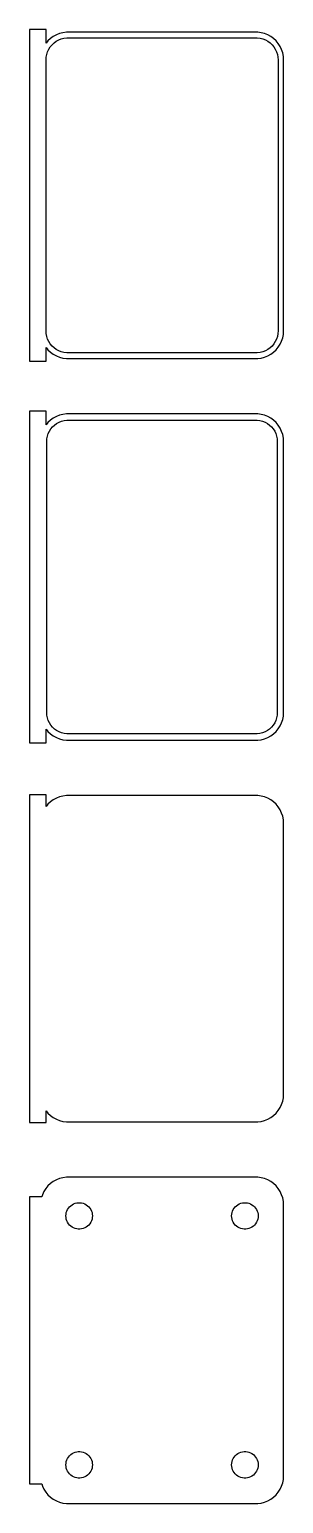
# Model space of a CAD drawing. Header units: metres. Extents: x -24 to 22, y 178 to 444.
import ezdxf

# ---------------------------------------------------------------- set-up
doc = ezdxf.new("R2010")
doc.units = ezdxf.units.M

msp = doc.modelspace()

# ---------------------------------------------------------------- linework, layer by layer
for p, q in [((-21, 443.99), (-24, 443.99)), ((-24, 443.99), (-24, 384.01)), ((-21, 441.493), (-21, 443.99)), ((-19.6791, 442.722), (-20.1871, 442.353)), ((-19.1289, 443.024), (-19.6791, 442.722)), ((-18.5451, 443.255), (-19.1289, 443.024)), ((-17.9369, 443.411), (-18.5451, 443.255)), ((-18.2361, 442.304), (-17.7495, 442.429)), ((-17.3139, 443.49), (-17.9369, 443.411)), ((-17.7495, 442.429), (-17.2512, 442.492)), ((17.3139, 443.49), (-17.3139, 443.49)), ((-17.2512, 442.492), (17.2512, 442.492)), ((17.2512, 442.492), (17.7495, 442.429)), ((17.9369, 443.411), (17.3139, 443.49)), ((17.7495, 442.429), (18.2361, 442.304)), ((18.5451, 443.255), (17.9369, 443.411)), ((19.1289, 443.024), (18.5451, 443.255)), ((19.6791, 442.722), (19.1289, 443.024)), ((20.1871, 442.353), (19.6791, 442.722)), ((-20.6448, 441.923), (-21, 441.493)), ((-20.8743, 439.495), (-20.7191, 439.972)), ((-20.7191, 439.972), (-20.5052, 440.427)), ((-20.1871, 442.353), (-20.6448, 441.923)), ((-20.5052, 440.427), (-20.2361, 440.851)), ((-20.2361, 440.851), (-19.9159, 441.238)), ((-19.9159, 441.238), (-19.5497, 441.582)), ((-19.5497, 441.582), (-19.1433, 441.877)), ((-19.1433, 441.877), (-18.7031, 442.119)), ((-18.7031, 442.119), (-18.2361, 442.304)), ((18.2361, 442.304), (18.7031, 442.119)), ((18.7031, 442.119), (19.1433, 441.877)), ((19.1433, 441.877), (19.5497, 441.582)), ((19.5497, 441.582), (19.9159, 441.238)), ((19.9159, 441.238), (20.2361, 440.851)), ((20.6448, 441.923), (20.1871, 442.353)), ((20.2361, 440.851), (20.5052, 440.427)), ((20.5052, 440.427), (20.7191, 439.972)), ((21.0451, 441.439), (20.6448, 441.923)), ((20.7191, 439.972), (20.8743, 439.495)), ((21.3815, 440.909), (21.0451, 441.439)), ((21.6489, 440.341), (21.3815, 440.909)), ((21.8429, 439.743), (21.6489, 440.341)), ((21.9606, 439.127), (21.8429, 439.743)), ((-21, 438.5), (-20.9684, 439.001)), ((-21, 389.5), (-21, 438.5)), ((-20.9684, 439.001), (-20.8743, 439.495)), ((20.8743, 439.495), (20.9684, 439.001)), ((20.9684, 439.001), (21, 438.5)), ((21, 438.5), (21, 389.5)), ((22, 438.5), (21.9606, 439.127)), ((22, 389.5), (22, 438.5)), ((-20.9684, 388.999), (-21, 389.5)), ((21, 389.5), (20.9684, 388.999)), ((21.9606, 388.873), (22, 389.5)), ((-21, 386.507), (-20.6448, 386.077)), ((-21, 384.01), (-21, 386.507)), ((-20.8743, 388.505), (-20.9684, 388.999)), ((-20.7191, 388.028), (-20.8743, 388.505)), ((-20.5052, 387.573), (-20.7191, 388.028)), ((-20.2361, 387.149), (-20.5052, 387.573)), ((-19.9159, 386.762), (-20.2361, 387.149)), ((-19.5497, 386.418), (-19.9159, 386.762)), ((-19.1433, 386.123), (-19.5497, 386.418)), ((19.5497, 386.418), (19.1433, 386.123)), ((19.9159, 386.762), (19.5497, 386.418)), ((20.2361, 387.149), (19.9159, 386.762)), ((20.5052, 387.573), (20.2361, 387.149)), ((20.7191, 388.028), (20.5052, 387.573)), ((20.6448, 386.077), (21.0451, 386.561)), ((20.8743, 388.505), (20.7191, 388.028)), ((20.9684, 388.999), (20.8743, 388.505)), ((21.0451, 386.561), (21.3815, 387.091)), ((21.3815, 387.091), (21.6489, 387.659)), ((21.6489, 387.659), (21.8429, 388.257)), ((21.8429, 388.257), (21.9606, 388.873)), ((-24, 384.01), (-21, 384.01)), ((-20.6448, 386.077), (-20.1871, 385.647)), ((-20.1871, 385.647), (-19.6791, 385.278)), ((-19.6791, 385.278), (-19.1289, 384.976)), ((-18.7031, 385.881), (-19.1433, 386.123)), ((-19.1289, 384.976), (-18.5451, 384.745)), ((-18.2361, 385.696), (-18.7031, 385.881)), ((-18.5451, 384.745), (-17.9369, 384.589)), ((-17.7495, 385.571), (-18.2361, 385.696)), ((-17.9369, 384.589), (-17.3139, 384.51)), ((-17.2512, 385.508), (-17.7495, 385.571)), ((-17.3139, 384.51), (17.3139, 384.51)), ((17.2512, 385.508), (-17.2512, 385.508)), ((17.7495, 385.571), (17.2512, 385.508)), ((17.3139, 384.51), (17.9369, 384.589)), ((18.2361, 385.696), (17.7495, 385.571)), ((17.9369, 384.589), (18.5451, 384.745)), ((18.7031, 385.881), (18.2361, 385.696)), ((18.5451, 384.745), (19.1289, 384.976)), ((19.1433, 386.123), (18.7031, 385.881)), ((19.1289, 384.976), (19.6791, 385.278)), ((19.6791, 385.278), (20.1871, 385.647)), ((20.1871, 385.647), (20.6448, 386.077)), ((-21, 374.99), (-24, 374.99)), ((-24, 374.99), (-24, 315.01)), ((-21, 372.493), (-21, 374.99)), ((-20.1871, 373.353), (-20.6448, 372.923)), ((-19.6791, 373.722), (-20.1871, 373.353)), ((-19.1289, 374.024), (-19.6791, 373.722)), ((-18.5451, 374.255), (-19.1289, 374.024)), ((-18.6489, 373.004), (-18.1967, 373.183)), ((-17.9369, 374.411), (-18.5451, 374.255)), ((-18.1967, 373.183), (-17.7256, 373.304)), ((-17.3139, 374.49), (-17.9369, 374.411)), ((-17.7256, 373.304), (-17.2432, 373.365)), ((17.3139, 374.49), (-17.3139, 374.49)), ((-17.2432, 373.365), (17.2432, 373.365)), ((17.2432, 373.365), (17.7256, 373.304)), ((17.9369, 374.411), (17.3139, 374.49)), ((17.7256, 373.304), (18.1967, 373.183)), ((18.5451, 374.255), (17.9369, 374.411)), ((18.1967, 373.183), (18.6489, 373.004)), ((19.1289, 374.024), (18.5451, 374.255)), ((19.6791, 373.722), (19.1289, 374.024)), ((20.1871, 373.353), (19.6791, 373.722)), ((20.6448, 372.923), (20.1871, 373.353)), ((-20.6448, 372.923), (-21, 372.493)), ((-20.8421, 369.985), (-20.751, 370.463)), ((-20.751, 370.463), (-20.6007, 370.926)), ((-20.6007, 370.926), (-20.3936, 371.366)), ((-20.3936, 371.366), (-20.133, 371.776)), ((-20.133, 371.776), (-19.823, 372.151)), ((-19.823, 372.151), (-19.4685, 372.484)), ((-19.4685, 372.484), (-19.0751, 372.77)), ((-19.0751, 372.77), (-18.6489, 373.004)), ((18.6489, 373.004), (19.0751, 372.77)), ((19.0751, 372.77), (19.4685, 372.484)), ((19.4685, 372.484), (19.823, 372.151)), ((19.823, 372.151), (20.133, 371.776)), ((20.133, 371.776), (20.3936, 371.366)), ((20.3936, 371.366), (20.6007, 370.926)), ((20.6007, 370.926), (20.751, 370.463)), ((21.0451, 372.439), (20.6448, 372.923)), ((20.751, 370.463), (20.8421, 369.985)), ((21.3815, 371.909), (21.0451, 372.439)), ((21.6489, 371.341), (21.3815, 371.909)), ((21.8429, 370.743), (21.6489, 371.341)), ((21.9606, 370.127), (21.8429, 370.743)), ((-20.8726, 369.5), (-20.8421, 369.985)), ((-20.8726, 320.5), (-20.8726, 369.5)), ((20.8421, 369.985), (20.8726, 369.5)), ((20.8726, 369.5), (20.8726, 320.5)), ((22, 369.5), (21.9606, 370.127)), ((22, 320.5), (22, 369.5)), ((-20.8421, 320.015), (-20.8726, 320.5)), ((-20.751, 319.537), (-20.8421, 320.015)), ((20.8421, 320.015), (20.751, 319.537)), ((20.8726, 320.5), (20.8421, 320.015)), ((21.8429, 319.257), (21.9606, 319.873)), ((21.9606, 319.873), (22, 320.5)), ((-21, 317.507), (-20.6448, 317.077)), ((-21, 315.01), (-21, 317.507)), ((-20.6007, 319.074), (-20.751, 319.537)), ((-20.3936, 318.634), (-20.6007, 319.074)), ((-20.133, 318.224), (-20.3936, 318.634)), ((-19.823, 317.849), (-20.133, 318.224)), ((-19.4685, 317.516), (-19.823, 317.849)), ((-19.0751, 317.23), (-19.4685, 317.516)), ((-18.6489, 316.996), (-19.0751, 317.23)), ((19.0751, 317.23), (18.6489, 316.996)), ((19.4685, 317.516), (19.0751, 317.23)), ((19.823, 317.849), (19.4685, 317.516)), ((20.133, 318.224), (19.823, 317.849)), ((20.3936, 318.634), (20.133, 318.224)), ((20.6007, 319.074), (20.3936, 318.634)), ((20.751, 319.537), (20.6007, 319.074)), ((20.6448, 317.077), (21.0451, 317.561)), ((21.0451, 317.561), (21.3815, 318.091)), ((21.3815, 318.091), (21.6489, 318.659)), ((21.6489, 318.659), (21.8429, 319.257)), ((-24, 315.01), (-21, 315.01)), ((-20.6448, 317.077), (-20.1871, 316.647)), ((-20.1871, 316.647), (-19.6791, 316.278)), ((-19.6791, 316.278), (-19.1289, 315.976)), ((-19.1289, 315.976), (-18.5451, 315.745)), ((-18.1967, 316.817), (-18.6489, 316.996)), ((-18.5451, 315.745), (-17.9369, 315.589)), ((-17.7256, 316.696), (-18.1967, 316.817)), ((-17.9369, 315.589), (-17.3139, 315.51)), ((-17.2432, 316.635), (-17.7256, 316.696)), ((-17.3139, 315.51), (17.3139, 315.51)), ((17.2432, 316.635), (-17.2432, 316.635)), ((17.7256, 316.696), (17.2432, 316.635)), ((17.3139, 315.51), (17.9369, 315.589)), ((18.1967, 316.817), (17.7256, 316.696)), ((17.9369, 315.589), (18.5451, 315.745)), ((18.6489, 316.996), (18.1967, 316.817)), ((18.5451, 315.745), (19.1289, 315.976)), ((19.1289, 315.976), (19.6791, 316.278)), ((19.6791, 316.278), (20.1871, 316.647)), ((20.1871, 316.647), (20.6448, 317.077)), ((-21, 305.615), (-24, 305.615)), ((-24, 305.615), (-24, 246.385)), ((-21, 303.493), (-21, 305.615)), ((-20.6448, 303.923), (-21, 303.493)), ((-20.1871, 304.353), (-20.6448, 303.923)), ((-19.6791, 304.722), (-20.1871, 304.353)), ((-19.1289, 305.024), (-19.6791, 304.722)), ((-18.5451, 305.255), (-19.1289, 305.024)), ((-17.9369, 305.411), (-18.5451, 305.255)), ((-17.3139, 305.49), (-17.9369, 305.411)), ((17.3139, 305.49), (-17.3139, 305.49)), ((17.9369, 305.411), (17.3139, 305.49)), ((18.5451, 305.255), (17.9369, 305.411)), ((19.1289, 305.024), (18.5451, 305.255)), ((19.6791, 304.722), (19.1289, 305.024)), ((20.1871, 304.353), (19.6791, 304.722)), ((20.6448, 303.923), (20.1871, 304.353)), ((21.0451, 303.439), (20.6448, 303.923)), ((21.3815, 302.909), (21.0451, 303.439)), ((21.6489, 302.341), (21.3815, 302.909)), ((21.8429, 301.743), (21.6489, 302.341)), ((21.9606, 301.127), (21.8429, 301.743)), ((22, 300.5), (21.9606, 301.127)), ((22, 251.5), (22, 300.5)), ((21.8429, 250.257), (21.9606, 250.873)), ((21.9606, 250.873), (22, 251.5)), ((-21, 248.507), (-20.6448, 248.077)), ((-21, 246.385), (-21, 248.507)), ((-20.6448, 248.077), (-20.1871, 247.647)), ((20.1871, 247.647), (20.6448, 248.077)), ((20.6448, 248.077), (21.0451, 248.561)), ((21.0451, 248.561), (21.3815, 249.091)), ((21.3815, 249.091), (21.6489, 249.659)), ((21.6489, 249.659), (21.8429, 250.257)), ((-24, 246.385), (-21, 246.385)), ((-20.1871, 247.647), (-19.6791, 247.278)), ((-19.6791, 247.278), (-19.1289, 246.976)), ((-19.1289, 246.976), (-18.5451, 246.745)), ((-18.5451, 246.745), (-17.9369, 246.589)), ((-17.9369, 246.589), (-17.3139, 246.51)), ((-17.3139, 246.51), (17.3139, 246.51)), ((17.3139, 246.51), (17.9369, 246.589)), ((17.9369, 246.589), (18.5451, 246.745)), ((18.5451, 246.745), (19.1289, 246.976)), ((19.1289, 246.976), (19.6791, 247.278)), ((19.6791, 247.278), (20.1871, 247.647)), ((-20.6448, 234.923), (-21.0451, 234.439)), ((-20.1871, 235.353), (-20.6448, 234.923)), ((-19.6791, 235.722), (-20.1871, 235.353)), ((-19.1289, 236.024), (-19.6791, 235.722)), ((-18.5451, 236.255), (-19.1289, 236.024)), ((-17.9369, 236.411), (-18.5451, 236.255)), ((-17.3139, 236.49), (-17.9369, 236.411)), ((17.3139, 236.49), (-17.3139, 236.49)), ((17.9369, 236.411), (17.3139, 236.49)), ((18.5451, 236.255), (17.9369, 236.411)), ((19.1289, 236.024), (18.5451, 236.255)), ((19.6791, 235.722), (19.1289, 236.024)), ((20.1871, 235.353), (19.6791, 235.722)), ((20.6448, 234.923), (20.1871, 235.353)), ((21.0451, 234.439), (20.6448, 234.923)), ((-21.7777, 232.944), (-24, 232.944)), ((-24, 232.944), (-24, 181.056)), ((-21.6489, 233.341), (-21.7777, 232.944)), ((-21.3815, 233.909), (-21.6489, 233.341)), ((-21.0451, 234.439), (-21.3815, 233.909)), ((-15.7416, 231.783), (-15.4497, 231.857)), ((-15.4497, 231.857), (-15.1507, 231.895)), ((-15.1507, 231.895), (-14.8493, 231.895)), ((-14.8493, 231.895), (-14.5503, 231.857)), ((-14.5503, 231.857), (-14.2583, 231.783)), ((14.2583, 231.783), (14.5503, 231.857)), ((14.5503, 231.857), (14.8493, 231.895)), ((14.8493, 231.895), (15.1507, 231.895)), ((15.1507, 231.895), (15.4497, 231.857)), ((15.4497, 231.857), (15.7416, 231.783)), ((21.3815, 233.909), (21.0451, 234.439)), ((21.6489, 233.341), (21.3815, 233.909)), ((21.8429, 232.743), (21.6489, 233.341)), ((21.9606, 232.127), (21.8429, 232.743)), ((22, 231.5), (21.9606, 232.127)), ((-17.4, 229.5), (-17.3811, 229.801)), ((-17.3811, 229.199), (-17.4, 229.5)), ((-17.3811, 229.801), (-17.3246, 230.097)), ((-17.3246, 228.903), (-17.3811, 229.199)), ((-17.3246, 230.097), (-17.2315, 230.383)), ((-17.2315, 230.383), (-17.1031, 230.656)), ((-17.1031, 230.656), (-16.9416, 230.911)), ((-16.9416, 230.911), (-16.7495, 231.143)), ((-16.7495, 231.143), (-16.5298, 231.349)), ((-16.5298, 231.349), (-16.286, 231.526)), ((-16.286, 231.526), (-16.0219, 231.672)), ((-16.0219, 231.672), (-15.7416, 231.783)), ((-14.2583, 231.783), (-13.9781, 231.672)), ((-13.9781, 231.672), (-13.714, 231.526)), ((-13.714, 231.526), (-13.4702, 231.349)), ((-13.4702, 231.349), (-13.2505, 231.143)), ((-13.2505, 231.143), (-13.0583, 230.911)), ((-13.0583, 230.911), (-12.8969, 230.656)), ((-12.8969, 230.656), (-12.7685, 230.383)), ((-12.7685, 230.383), (-12.6754, 230.097)), ((-12.6754, 230.097), (-12.6189, 229.801)), ((-12.6189, 229.199), (-12.6754, 228.903)), ((-12.6189, 229.801), (-12.6, 229.5)), ((-12.6, 229.5), (-12.6189, 229.199)), ((12.6, 229.5), (12.6189, 229.801)), ((12.6189, 229.199), (12.6, 229.5)), ((12.6189, 229.801), (12.6754, 230.097)), ((12.6754, 228.903), (12.6189, 229.199)), ((12.6754, 230.097), (12.7685, 230.383)), ((12.7685, 230.383), (12.8969, 230.656)), ((12.8969, 230.656), (13.0583, 230.911)), ((13.0583, 230.911), (13.2505, 231.143)), ((13.2505, 231.143), (13.4702, 231.349)), ((13.4702, 231.349), (13.714, 231.526)), ((13.714, 231.526), (13.9781, 231.672)), ((13.9781, 231.672), (14.2583, 231.783)), ((15.7416, 231.783), (16.0219, 231.672)), ((16.0219, 231.672), (16.286, 231.526)), ((16.286, 231.526), (16.5298, 231.349)), ((16.5298, 231.349), (16.7495, 231.143)), ((16.7495, 231.143), (16.9416, 230.911)), ((16.9416, 230.911), (17.1031, 230.656)), ((17.1031, 230.656), (17.2315, 230.383)), ((17.2315, 230.383), (17.3246, 230.097)), ((17.3246, 230.097), (17.3811, 229.801)), ((17.3811, 229.199), (17.3246, 228.903)), ((17.3811, 229.801), (17.4, 229.5)), ((17.4, 229.5), (17.3811, 229.199)), ((22, 182.5), (22, 231.5)), ((-17.2315, 228.617), (-17.3246, 228.903)), ((-17.1031, 228.344), (-17.2315, 228.617)), ((-16.9416, 228.089), (-17.1031, 228.344)), ((-16.7495, 227.857), (-16.9416, 228.089)), ((-16.5298, 227.651), (-16.7495, 227.857)), ((-16.286, 227.474), (-16.5298, 227.651)), ((-16.0219, 227.328), (-16.286, 227.474)), ((-15.7416, 227.217), (-16.0219, 227.328)), ((-15.4497, 227.143), (-15.7416, 227.217)), ((-15.1507, 227.105), (-15.4497, 227.143)), ((-14.8493, 227.105), (-15.1507, 227.105)), ((-14.5503, 227.143), (-14.8493, 227.105)), ((-14.2583, 227.217), (-14.5503, 227.143)), ((-13.9781, 227.328), (-14.2583, 227.217)), ((-13.714, 227.474), (-13.9781, 227.328)), ((-13.4702, 227.651), (-13.714, 227.474)), ((-13.2505, 227.857), (-13.4702, 227.651)), ((-13.0583, 228.089), (-13.2505, 227.857)), ((-12.8969, 228.344), (-13.0583, 228.089)), ((-12.7685, 228.617), (-12.8969, 228.344)), ((-12.6754, 228.903), (-12.7685, 228.617)), ((12.7685, 228.617), (12.6754, 228.903)), ((12.8969, 228.344), (12.7685, 228.617)), ((13.0583, 228.089), (12.8969, 228.344)), ((13.2505, 227.857), (13.0583, 228.089)), ((13.4702, 227.651), (13.2505, 227.857)), ((13.714, 227.474), (13.4702, 227.651)), ((13.9781, 227.328), (13.714, 227.474)), ((14.2583, 227.217), (13.9781, 227.328)), ((14.5503, 227.143), (14.2583, 227.217)), ((14.8493, 227.105), (14.5503, 227.143)), ((15.1507, 227.105), (14.8493, 227.105)), ((15.4497, 227.143), (15.1507, 227.105)), ((15.7416, 227.217), (15.4497, 227.143)), ((16.0219, 227.328), (15.7416, 227.217)), ((16.286, 227.474), (16.0219, 227.328)), ((16.5298, 227.651), (16.286, 227.474)), ((16.7495, 227.857), (16.5298, 227.651)), ((16.9416, 228.089), (16.7495, 227.857)), ((17.1031, 228.344), (16.9416, 228.089)), ((17.2315, 228.617), (17.1031, 228.344)), ((17.3246, 228.903), (17.2315, 228.617)), ((-16.286, 186.526), (-16.0219, 186.672)), ((-16.0219, 186.672), (-15.7416, 186.783)), ((-15.7416, 186.783), (-15.4497, 186.857)), ((-15.4497, 186.857), (-15.1507, 186.895)), ((-15.1507, 186.895), (-14.8493, 186.895)), ((-14.8493, 186.895), (-14.5503, 186.857)), ((-14.5503, 186.857), (-14.2583, 186.783)), ((-14.2583, 186.783), (-13.9781, 186.672)), ((-13.9781, 186.672), (-13.714, 186.526)), ((13.714, 186.526), (13.9781, 186.672)), ((13.9781, 186.672), (14.2583, 186.783)), ((14.2583, 186.783), (14.5503, 186.857)), ((14.5503, 186.857), (14.8493, 186.895)), ((14.8493, 186.895), (15.1507, 186.895)), ((15.1507, 186.895), (15.4497, 186.857)), ((15.4497, 186.857), (15.7416, 186.783)), ((15.7416, 186.783), (16.0219, 186.672)), ((16.0219, 186.672), (16.286, 186.526)), ((-17.4, 184.5), (-17.3811, 184.801)), ((-17.3811, 184.199), (-17.4, 184.5)), ((-17.3811, 184.801), (-17.3246, 185.097)), ((-17.3246, 183.903), (-17.3811, 184.199)), ((-17.3246, 185.097), (-17.2315, 185.383)), ((-17.2315, 183.617), (-17.3246, 183.903)), ((-17.2315, 185.383), (-17.1031, 185.656)), ((-17.1031, 185.656), (-16.9416, 185.911)), ((-16.9416, 185.911), (-16.7495, 186.143)), ((-16.7495, 186.143), (-16.5298, 186.349)), ((-16.5298, 186.349), (-16.286, 186.526)), ((-13.714, 186.526), (-13.4702, 186.349)), ((-13.4702, 186.349), (-13.2505, 186.143)), ((-13.2505, 186.143), (-13.0583, 185.911)), ((-13.0583, 185.911), (-12.8969, 185.656)), ((-12.8969, 185.656), (-12.7685, 185.383)), ((-12.7685, 185.383), (-12.6754, 185.097)), ((-12.6754, 183.903), (-12.7685, 183.617)), ((-12.6754, 185.097), (-12.6189, 184.801)), ((-12.6189, 184.199), (-12.6754, 183.903)), ((-12.6189, 184.801), (-12.6, 184.5)), ((-12.6, 184.5), (-12.6189, 184.199)), ((12.6, 184.5), (12.6189, 184.801)), ((12.6189, 184.199), (12.6, 184.5)), ((12.6189, 184.801), (12.6754, 185.097)), ((12.6754, 183.903), (12.6189, 184.199)), ((12.6754, 185.097), (12.7685, 185.383)), ((12.7685, 183.617), (12.6754, 183.903)), ((12.7685, 185.383), (12.8969, 185.656)), ((12.8969, 185.656), (13.0583, 185.911)), ((13.0583, 185.911), (13.2505, 186.143)), ((13.2505, 186.143), (13.4702, 186.349)), ((13.4702, 186.349), (13.714, 186.526)), ((16.286, 186.526), (16.5298, 186.349)), ((16.5298, 186.349), (16.7495, 186.143)), ((16.7495, 186.143), (16.9416, 185.911)), ((16.9416, 185.911), (17.1031, 185.656)), ((17.1031, 185.656), (17.2315, 185.383)), ((17.2315, 185.383), (17.3246, 185.097)), ((17.3246, 183.903), (17.2315, 183.617)), ((17.3246, 185.097), (17.3811, 184.801)), ((17.3811, 184.199), (17.3246, 183.903)), ((17.3811, 184.801), (17.4, 184.5)), ((17.4, 184.5), (17.3811, 184.199)), ((-17.1031, 183.344), (-17.2315, 183.617)), ((-16.9416, 183.089), (-17.1031, 183.344)), ((-16.7495, 182.857), (-16.9416, 183.089)), ((-16.5298, 182.651), (-16.7495, 182.857)), ((-16.286, 182.474), (-16.5298, 182.651)), ((-16.0219, 182.328), (-16.286, 182.474)), ((-15.7416, 182.217), (-16.0219, 182.328)), ((-15.4497, 182.143), (-15.7416, 182.217)), ((-15.1507, 182.105), (-15.4497, 182.143)), ((-14.8493, 182.105), (-15.1507, 182.105)), ((-14.5503, 182.143), (-14.8493, 182.105)), ((-14.2583, 182.217), (-14.5503, 182.143)), ((-13.9781, 182.328), (-14.2583, 182.217)), ((-13.714, 182.474), (-13.9781, 182.328)), ((-13.4702, 182.651), (-13.714, 182.474)), ((-13.2505, 182.857), (-13.4702, 182.651)), ((-13.0583, 183.089), (-13.2505, 182.857)), ((-12.8969, 183.344), (-13.0583, 183.089)), ((-12.7685, 183.617), (-12.8969, 183.344)), ((12.8969, 183.344), (12.7685, 183.617)), ((13.0583, 183.089), (12.8969, 183.344)), ((13.2505, 182.857), (13.0583, 183.089)), ((13.4702, 182.651), (13.2505, 182.857)), ((13.714, 182.474), (13.4702, 182.651)), ((13.9781, 182.328), (13.714, 182.474)), ((14.2583, 182.217), (13.9781, 182.328)), ((14.5503, 182.143), (14.2583, 182.217)), ((14.8493, 182.105), (14.5503, 182.143)), ((15.1507, 182.105), (14.8493, 182.105)), ((15.4497, 182.143), (15.1507, 182.105)), ((15.7416, 182.217), (15.4497, 182.143)), ((16.0219, 182.328), (15.7416, 182.217)), ((16.286, 182.474), (16.0219, 182.328)), ((16.5298, 182.651), (16.286, 182.474)), ((16.7495, 182.857), (16.5298, 182.651)), ((16.9416, 183.089), (16.7495, 182.857)), ((17.1031, 183.344), (16.9416, 183.089)), ((17.2315, 183.617), (17.1031, 183.344)), ((21.6489, 180.659), (21.8429, 181.257)), ((21.8429, 181.257), (21.9606, 181.873)), ((21.9606, 181.873), (22, 182.5)), ((-24, 181.056), (-21.7777, 181.056)), ((-21.7777, 181.056), (-21.6489, 180.659)), ((-21.6489, 180.659), (-21.3815, 180.091)), ((-21.3815, 180.091), (-21.0451, 179.561)), ((-21.0451, 179.561), (-20.6448, 179.077)), ((-20.6448, 179.077), (-20.1871, 178.647)), ((-20.1871, 178.647), (-19.6791, 178.278)), ((19.6791, 178.278), (20.1871, 178.647)), ((20.1871, 178.647), (20.6448, 179.077)), ((20.6448, 179.077), (21.0451, 179.561)), ((21.0451, 179.561), (21.3815, 180.091)), ((21.3815, 180.091), (21.6489, 180.659)), ((-19.6791, 178.278), (-19.1289, 177.976)), ((-19.1289, 177.976), (-18.5451, 177.745)), ((-18.5451, 177.745), (-17.9369, 177.589)), ((-17.9369, 177.589), (-17.3139, 177.51)), ((-17.3139, 177.51), (17.3139, 177.51)), ((17.3139, 177.51), (17.9369, 177.589)), ((17.9369, 177.589), (18.5451, 177.745)), ((18.5451, 177.745), (19.1289, 177.976)), ((19.1289, 177.976), (19.6791, 178.278))]:
    msp.add_line(p, q)

doc.saveas('drawing.dxf')
